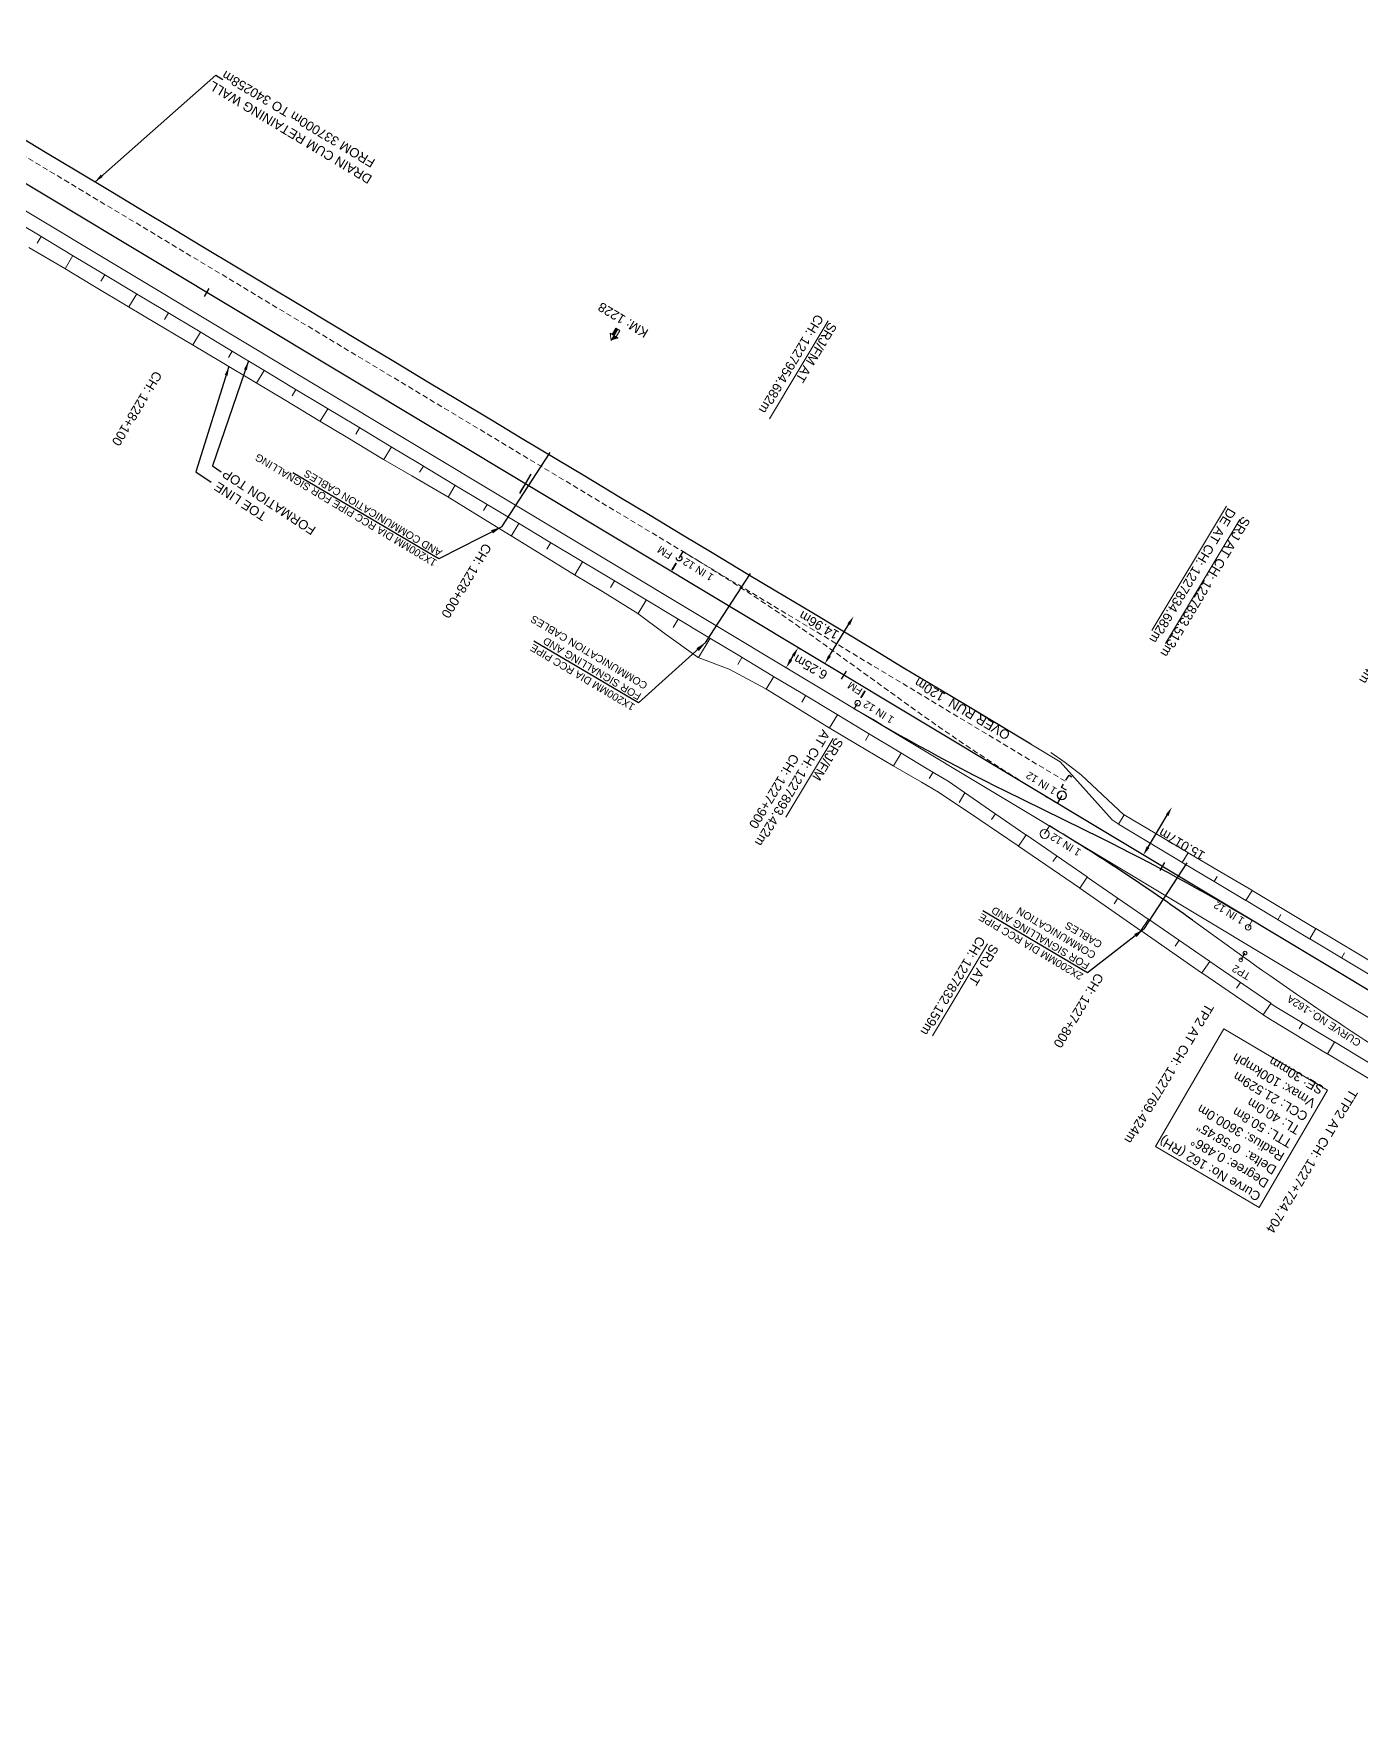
# Model space of a CAD drawing. Header units: metres. Extents: x 609381 to 616074, y 3398603 to 3402640.
# Drawn here: x 613589.8 to 613947, y 3399697.6 to 3400148.7 of the extents above; entities that cross this region are included whole.
import ezdxf
from ezdxf.enums import TextEntityAlignment as Align

# ---------------------------------------------------------------- set-up
doc = ezdxf.new("R2010")
doc.units = ezdxf.units.M
doc.header["$MEASUREMENT"] = 0
doc.linetypes.add('DASHED', pattern=[0.75, 0.5, -0.25])
doc.layers.get('Defpoints').update_dxf_attribs({"lineweight": 0})
for name, color, linetype, lineweight in [('C-ALIG-LABL-DG', 1, 'Continuous', 25), ('Cardinal_Leader', 10, 'Continuous', 0), ('DFC FUTURE LINE', 5, 'DASHED', 0), ('Km post', 1, 'Continuous', 13), ("NEW KHANNA CROSSING STN. SRJ's", 10, 'Continuous', 0), ('Proposed Curve_Details', 10, 'Continuous', 0), ('PROPOSED DFCC TOE LINE', 239, 'Continuous', 0), ('PROPOSED DRAIN CUM RETAINING WALL', 144, 'Continuous', 30), ('PROPOSED FORMATION LINE - PLAN', 187, 'Continuous', 0)]:
    doc.layers.add(name, color=color, linetype=linetype, lineweight=lineweight)
for name, color, linetype in [('DFCC LINE', 1, 'Continuous'), ('Dimension', 10, 'Continuous'), ('NEW KHANNA LOOP LINES', 1, 'Continuous'), ('Signalling cable pipes', 234, 'Continuous')]:
    doc.layers.add(name, color=color, linetype=linetype)
doc.styles.add('Arial', font='arial.ttf')
doc.styles.get("Standard").update_dxf_attribs({"font": 'arial.ttf'})
doc.styles.add('Style-Arial', font='arial.ttf')
doc.dimstyles.new('ISO-25', dxfattribs={"dimtxt": 2.5, "dimasz": 2.5, "dimexe": 1.25, "dimexo": 0.625, "dimtad": 1, "dimtxsty": 'Standard', "dimcen": 2.5, "dimadec": 0, "dimazin": 0, "dimtfac": 1, "dimtmove": 0, "dimatfit": 3, "dimfxl": 1, "dimarcsym": 0})
doc.dimstyles.get("Standard").update_dxf_attribs({"dimtxt": 2.5, "dimasz": 2.5, "dimexe": 0.18, "dimexo": 0.0625, "dimgap": 0.09, "dimtad": 0, "dimtih": 1, "dimtoh": 1, "dimdec": 3, "dimzin": 0, "dimdsep": 46, "dimtxsty": 'Standard', "dimcen": 0.09, "dimadec": 0, "dimazin": 0, "dimtfac": 1, "dimtdec": 3, "dimtofl": 0, "dimtmove": 0, "dimatfit": 3, "dimfxl": 1, "dimtolj": 1, "dimtzin": 0, "dimarcsym": 0})

# ---------------------------------------------------------------- blocks, each defined once
blk = doc.blocks.new('*D85')
at = {"layer": 'Defpoints', "color": 0, "transparency": 16777216}
for p in [(613896.2, 3399940.59), (613896.2, 3399940.59), (613888.5, 3399927.7)]:
    blk.add_point(p, dxfattribs=at)
at = {"layer": 'Dimension', "color": 0, "lineweight": -2, "transparency": 16777216}
blk.add_line((613889.78, 3399929.84), (613894.92, 3399938.44), dxfattribs=at)
at = {"layer": 'Dimension', "color": 0, "transparency": 16777216}
for points in [[(613894.56, 3399938.66), (613895.28, 3399938.23), (613896.2, 3399940.59)], [(613889.42, 3399930.06), (613890.14, 3399929.63), (613888.5, 3399927.7)]]:
    blk.add_solid(points, dxfattribs=at)
at = {"layer": 'Dimension', "color": 0, "lineweight": 0, "transparency": 16777216, "insert": (613898.88, 3399930.63), "char_height": 2.5, "attachment_point": 5, "rotation": 150, "style": 'Style-Arial'}
blk.add_mtext('\\A1;15.017m', dxfattribs=at)
blk = doc.blocks.new('TerminatorOpen_0.5')
at = {"color": 0, "linetype": 'ByBlock', "lineweight": -2}
for q in [(-1, 0.25), (-1, 0), (-1, -0.25)]:
    blk.add_line((0, 0), q, dxfattribs=at)
blk = doc.blocks.new('*D86')
at = {"layer": 'Defpoints', "color": 0, "transparency": 16777216}
for p in [(613810.53, 3399991.96), (613810.53, 3399991.96), (613802.76, 3399979.17)]:
    blk.add_point(p, dxfattribs=at)
at = {"layer": 'Dimension', "color": 0, "lineweight": -2, "transparency": 16777216}
blk.add_line((613804.06, 3399981.31), (613809.23, 3399989.82), dxfattribs=at)
at = {"layer": 'Dimension', "color": 0, "transparency": 16777216}
for points in [[(613808.87, 3399990.04), (613809.59, 3399989.6), (613810.53, 3399991.96)], [(613803.7, 3399981.52), (613804.42, 3399981.09), (613802.76, 3399979.17)]]:
    blk.add_solid(points, dxfattribs=at)
at = {"layer": 'Dimension', "color": 0, "lineweight": 0, "transparency": 16777216, "insert": (613801.2, 3399989.56), "char_height": 2.5, "attachment_point": 5, "rotation": 150, "style": 'Style-Arial'}
blk.add_mtext('\\A1;14.96m', dxfattribs=at)
blk = doc.blocks.new('*D84')
at = {"layer": 'Defpoints', "color": 0, "transparency": 16777216}
for p in [(613795.58, 3399983.48), (613796.25, 3399983.08), (613793.03, 3399977.72)]:
    blk.add_point(p, dxfattribs=at)
at = {"layer": 'Dimension', "color": 0, "lineweight": -2, "transparency": 16777216}
for p, q in [((613793.65, 3399980.27), (613794.3, 3399981.34)), ((613796.14, 3399983.15), (613795.48, 3399983.54)), ((613792.93, 3399977.79), (613792.26, 3399978.19))]:
    blk.add_line(p, q, dxfattribs=at)
at = {"layer": 'Dimension', "color": 0, "transparency": 16777216}
for points in [[(613793.94, 3399981.55), (613794.65, 3399981.12), (613795.58, 3399983.48)], [(613793.3, 3399980.48), (613794.01, 3399980.05), (613792.37, 3399978.12)]]:
    blk.add_solid(points, dxfattribs=at)
at = {"layer": 'Dimension', "color": 0, "lineweight": 0, "transparency": 16777216, "insert": (613798.97, 3399978.29), "char_height": 2.5, "attachment_point": 5, "rotation": 150, "style": 'Style-Arial'}
blk.add_mtext('\\A1;6.25m', dxfattribs=at)
blk = doc.blocks.new('Tick Hor')
blk.add_lwpolyline([(-0.5, 0), (0.5, 0)])
blk = doc.blocks.new('KM Post')
at = {"layer": 'Km post', "lineweight": 13}
h = blk.add_hatch(color=256, dxfattribs=at)
h.paths.add_polyline_path([(0, -8.9), (1.6, -8.9), (1.6, -3.8), (0, -3.8)])
h.paths.add_polyline_path([(0, -3.8), (0, 0), (-3.4, -3.8)])
for p, q in [((0, -8.9), (0, 0)), ((3.1, -3.8), (0, 0)), ((3.1, -3.8), (-3.4, -3.8))]:
    blk.add_line(p, q, dxfattribs=at)
blk.add_lwpolyline([(1.6, -3.8), (1.6, -8.9), (-1.6, -8.9), (-1.6, -3.8)], dxfattribs=at)

msp = doc.modelspace()

# ---------------------------------------------------------------- linework, layer by layer
at = {"layer": 'C-ALIG-LABL-DG', "color": 1, "linetype": 'Continuous', "lineweight": 25}
msp.add_line((613722.119, 3400027.5866), (613720.8322, 3400025.4432), dxfattribs=at)
at = {"layer": 'Cardinal_Leader', "linetype": 'Continuous', "lineweight": 13}
msp.add_line((613915.8764, 3399901.3427), (613914.7847, 3399899.5242), dxfattribs=at)
for centre in [(613914.7847, 3399899.5242), (613915.8764, 3399901.3427)]:
    msp.add_circle(centre, 0.5, dxfattribs=at)
at = {"layer": 'DFC FUTURE LINE', "lineweight": 0, "ltscale": 3, "flags": 128}
msp.add_lwpolyline([(613867.5212, 3399947.5817), (612939.9667, 3400504.4552)], dxfattribs=at)
at = {"layer": 'DFCC LINE', "lineweight": 30, "flags": 128}
msp.add_lwpolyline([(614282.4954, 3399697.6189), (614045.6328, 3399834.3714), (614041.3027, 3399836.8715), (614036.9731, 3399839.3724), (614032.6444, 3399841.8747), (614028.3169, 3399844.3794), (614023.9912, 3399846.887), (614019.6677, 3399849.3984), (614015.3468, 3399851.9143), (614011.0289, 3399854.4354, -0.00149498), (613992.4781, 3399865.3582), (613988.1787, 3399867.9109), (613983.8825, 3399870.4687), (613979.589, 3399873.0311), (613975.2977, 3399875.5971), (613971.0082, 3399878.1662), (613966.72, 3399880.7374), (613962.4328, 3399883.3102), (613958.1459, 3399885.8837), (611491.7053, 3401366.6543)], format="xyb", dxfattribs=at)
msp.add_lwpolyline([(613958.1453, 3399885.8841), (611491.7061, 3401366.6538)], dxfattribs=at)
at = {"layer": 'DFCC LINE', "flags": 128}
for points in [[(613917.8235, 3399910.0808, 0.02078913), (613877.3195, 3399932.162), (613851.2229, 3399945.0119, -0.02078789), (613810.7213, 3399967.0917, -0.02078789)], [(613901.7717, 3399910.1919, 0.02078836), (613863.2428, 3399935.5595)]]:
    msp.add_lwpolyline(points, format="xyb", dxfattribs=at)
at = {"layer": "NEW KHANNA CROSSING STN. SRJ's", "color": 5, "linetype": 'Continuous', "lineweight": 13, "flags": 128}
for points in [[(613803.7132, 3400071.4435), (613787.8735, 3400045.0601)], [(613910.9118, 3400021.5518), (613890.8351, 3399988.1111)], [(613914.5215, 3400018.0354), (613894.4448, 3399984.5947)]]:
    msp.add_lwpolyline(points, dxfattribs=at)
at = {"layer": "NEW KHANNA CROSSING STN. SRJ's", "color": 5, "linetype": 'Continuous', "lineweight": 18, "const_width": 0.5, "flags": 128}
msp.add_lwpolyline([(613762.7976, 3400006.2823), (613761.649, 3400004.3691)], dxfattribs=at)
at = {"layer": "NEW KHANNA CROSSING STN. SRJ's", "color": 1, "linetype": 'Continuous', "lineweight": 18, "const_width": 0.5, "flags": 128}
msp.add_lwpolyline([(613813.626, 3399971.9068), (613812.4774, 3399969.9936)], dxfattribs=at)
at = {"layer": "NEW KHANNA CROSSING STN. SRJ's", "color": 10, "linetype": 'Continuous', "lineweight": 18, "elevation": 18.4048, "flags": 128}
for points in [[(613811.622, 3399968.592), (613810.7213, 3399967.0917)], [(613861.9559, 3399933.4161), (613863.2428, 3399935.5595)]]:
    msp.add_lwpolyline(points, dxfattribs=at)
at = {"layer": "NEW KHANNA CROSSING STN. SRJ's", "color": 10, "linetype": 'Continuous', "lineweight": 13, "flags": 128}
for points in [[(613805.0092, 3399959.0806), (613792.3075, 3399937.9241)], [(613861.9559, 3399933.4161), (613863.2428, 3399935.5595)], [(613846.5997, 3399903.8251), (613831.7351, 3399879.0659)]]:
    msp.add_lwpolyline(points, dxfattribs=at)
at = {"layer": "NEW KHANNA CROSSING STN. SRJ's", "color": 10, "linetype": 'Continuous', "lineweight": 18, "flags": 128}
msp.add_lwpolyline([(613916.742, 3399908.2793), (613917.8235, 3399910.0808)], dxfattribs=at)
at = {"layer": "NEW KHANNA CROSSING STN. SRJ's", "color": 10, "linetype": 'Continuous', "lineweight": 20}
for centre in [(613811.622, 3399968.592, 18.4048), (613916.742, 3399908.2793)]:
    msp.add_circle(centre, 0.75, dxfattribs=at)
at = {"layer": "NEW KHANNA CROSSING STN. SRJ's", "color": 10, "linetype": 'Continuous', "lineweight": 13}
msp.add_circle((613861.9559, 3399933.4161), 1.2, dxfattribs=at)
at = {"layer": 'NEW KHANNA LOOP LINES', "color": 5, "linetype": 'DASHED', "lineweight": 25, "ltscale": 5, "flags": 128}
for points in [[(613763.5945, 3400007.6095), (613764.6388, 3400009.349)], [(613867.8159, 3399945.1583), (613866.5299, 3399945.9304), (613868.5126, 3399949.2329), (613869.7986, 3399948.4608)]]:
    msp.add_lwpolyline(points, dxfattribs=at)
at = {"layer": 'NEW KHANNA LOOP LINES', "color": 5, "linetype": 'Continuous', "lineweight": 25, "flags": 128}
msp.add_lwpolyline([(613866.5915, 3399943.7659), (613865.3047, 3399941.6226)], dxfattribs=at)
at = {"layer": 'NEW KHANNA LOOP LINES', "linetype": 'Continuous', "lineweight": 0}
for points in [[(613901.7717, 3399910.1919, 0.02078836), (613863.2428, 3399935.5595)], [(613974.3384, 3399861.5825, -0.02078826), (613915.3303, 3399900.4336)]]:
    msp.add_lwpolyline(points, format="xyb", dxfattribs=at)
msp.add_lwpolyline([(613915.3303, 3399900.4336), (613901.7717, 3399910.1919)], dxfattribs=at)
at = {"layer": 'NEW KHANNA LOOP LINES', "color": 5, "linetype": 'DASHED', "lineweight": 25, "ltscale": 5}
msp.add_circle((613763.5945, 3400007.6095), 0.75, dxfattribs=at)
at = {"layer": 'NEW KHANNA LOOP LINES', "color": 5, "linetype": 'Continuous', "lineweight": 25}
msp.add_circle((613866.5915, 3399943.7659), 1.2, dxfattribs=at)
at = {"layer": 'Proposed Curve_Details'}
msp.add_lwpolyline([(613938.1275, 3399864.5234), (613919.6601, 3399832.8793), (613891.7585, 3399849.3078), (613910.2258, 3399880.9519)], close=True, dxfattribs=at)
at = {"layer": 'PROPOSED DFCC TOE LINE', "linetype": 'Continuous', "lineweight": 0, "flags": 128}
for points in [[(613591.8482, 3400094.1331), (613590.7675, 3400092.3329)], [(613600.4218, 3400088.9858), (613598.2833, 3400085.4238)], [(613608.9953, 3400083.8386), (613607.9356, 3400082.0735)], [(613617.5689, 3400078.6913), (613615.4666, 3400075.1897)], [(613626.1424, 3400073.544), (613625.1025, 3400071.8118)], [(613634.7159, 3400068.3967), (613632.6594, 3400064.9713)], [(613643.2895, 3400063.2495), (613642.2694, 3400061.5505)], [(613651.863, 3400058.1022), (613649.8276, 3400054.712)], [(613660.4365, 3400052.9549), (613659.4182, 3400051.2588)], [(613669.0101, 3400047.8076), (613666.9798, 3400044.4259)], [(613677.5836, 3400042.6604), (613676.5686, 3400040.9697)], [(613686.1572, 3400037.5131), (613684.1214, 3400034.1223)], [(613694.7307, 3400032.3658), (613693.738, 3400030.7122)], [(613703.3042, 3400027.2185), (613701.3797, 3400024.0129)], [(613711.8778, 3400022.0713), (613710.8874, 3400020.4217)], [(613720.4513, 3400016.924), (613718.4063, 3400013.5177)], [(613729.0249, 3400011.7767), (613727.978, 3400010.033)], [(613737.5984, 3400006.6294), (613735.4694, 3400003.0833)], [(613746.1719, 3400001.4822), (613745.1153, 3399999.7221)], [(613754.7455, 3399996.3349), (613752.5486, 3399992.6757)], [(613763.319, 3399991.1876), (613761.957, 3399988.919)], [(613771.8926, 3399986.0404), (613768.7871, 3399980.8677)], [(613780.4661, 3399980.8931), (613779.3401, 3399979.0175)], [(613789.0396, 3399975.7458), (613787.0207, 3399972.3829)], [(613797.6132, 3399970.5985), (613796.5782, 3399968.8747)], [(613806.1867, 3399965.4513), (613804.0682, 3399961.9225)], [(613814.7603, 3399960.304), (613813.7106, 3399958.5556)], [(613823.3338, 3399955.1567), (613821.2558, 3399951.6955)], [(613831.9073, 3399950.0094), (613830.9083, 3399948.3453)], [(613840.4922, 3399944.4586), (613838.9086, 3399941.8209)], [(613848.7197, 3399938.8007), (613847.6719, 3399937.277)], [(613881.8525, 3399936.0617), (613883.3271, 3399938.5178)], [(613856.9595, 3399933.1345), (613854.9047, 3399930.1465)], [(613890.4261, 3399930.9144), (613891.1802, 3399932.1706)], [(613865.1992, 3399927.4682), (613864.1801, 3399925.9862)], [(613898.9996, 3399925.7671), (613900.5424, 3399928.3369)], [(613873.439, 3399921.8019), (613871.4167, 3399918.8612)], [(613907.5731, 3399920.6199), (613908.3708, 3399921.9484)], [(613907.5731, 3399920.6199), (613908.3708, 3399921.9484)], [(613916.1467, 3399915.4726), (613917.7939, 3399918.2162)], [(613881.6787, 3399916.1356), (613880.6471, 3399914.6356)], [(613889.9184, 3399910.4694), (613887.8144, 3399907.4098)], [(613924.7202, 3399910.3253), (613925.5482, 3399911.7045)], [(613898.1582, 3399904.8031), (613897.0984, 3399903.262)], [(613933.2938, 3399905.178), (613934.9588, 3399907.9514)], [(613941.8673, 3399900.0308), (613942.7048, 3399901.4257)], [(613906.3979, 3399899.1368), (613904.2632, 3399896.0326)], [(613914.6377, 3399893.4705), (613913.5813, 3399891.9343)], [(613922.8774, 3399887.8042), (613920.7866, 3399884.7638)], [(613931.4047, 3399882.5852), (613930.4509, 3399880.9964)], [(613939.9783, 3399877.4379), (613938.0625, 3399874.2468)]]:
    msp.add_lwpolyline(points, dxfattribs=at)
at = {"layer": 'PROPOSED DFCC TOE LINE', "lineweight": 0, "flags": 128}
for points in [[(613833.3971, 3399944.6423), (613828.7649, 3399947.3501), (613821.1714, 3399951.7444), (613811.5223, 3399957.4847), (613803.9843, 3399961.9724), (613794.3408, 3399967.8885), (613786.9375, 3399972.434), (613777.0539, 3399977.7682), (613768.6942, 3399980.9025), (613759.5174, 3399987.4152), (613752.4703, 3399992.7348), (613742.9254, 3399998.6663), (613735.3855, 3400003.1331), (613725.7918, 3400008.984), (613718.3231, 3400013.5687), (613708.6013, 3400019.5722), (613701.2965, 3400024.064), (613691.6254, 3400029.7127), (613684.0373, 3400034.1717), (613674.4234, 3400039.9595), (613666.8961, 3400044.4761), (613657.2678, 3400050.2404), (613649.744, 3400054.7622), (613640.1377, 3400060.5175), (613632.5756, 3400065.0212), (613622.9487, 3400070.7415), (613615.3828, 3400075.2396), (613605.743, 3400080.9834), (613598.1994, 3400085.4737), (613588.5532, 3400091.2063)], [(613863.6399, 3399955.3373), (613867.4507, 3399952.5857), (613871.7889, 3399949.3071), (613883.2432, 3399938.5677), (613883.3236, 3399938.5198), (613900.4576, 3399928.3853), (613900.5469, 3399928.3343), (613909.1285, 3399923.3003), (613917.7101, 3399918.2663), (613917.7978, 3399918.2138), (613934.8749, 3399908.0013), (613934.9521, 3399907.9554), (613952.0419, 3399897.7399)], [(613922.7459, 3399883.4758), (613920.7801, 3399884.7683), (613920.7059, 3399884.8187), (613904.267, 3399896.03), (613904.1828, 3399896.0878), (613887.8187, 3399907.4068), (613887.7345, 3399907.4657), (613871.4134, 3399918.8635), (613871.3367, 3399918.917), (613854.9013, 3399930.1489), (613854.824, 3399930.2013), (613844.2737, 3399937.3446), (613833.3971, 3399944.6423)], [(614047.191, 3399826.8611), (614045.0024, 3399828.1743), (614028.8628, 3399821.1972), (614012.4206, 3399830.6338), (614007.1362, 3399833.7275), (614007.065, 3399833.7694), (614000.9074, 3399837.4015), (613990.1552, 3399844.3822), (613990.0889, 3399844.4292), (613982.923, 3399849.3616), (613972.8126, 3399854.407), (613972.7373, 3399854.4447), (613970.9443, 3399855.3429), (613959.2054, 3399861.7174), (613955.24, 3399864.0134), (613955.1619, 3399864.0587), (613947.7086, 3399868.4803), (613938.0561, 3399874.2506), (613937.9788, 3399874.297), (613922.7459, 3399883.4758)]]:
    msp.add_lwpolyline(points, dxfattribs=at)
at = {"layer": 'PROPOSED DRAIN CUM RETAINING WALL', "flags": 128}
msp.add_lwpolyline([(613858.2652, 3399957.5428), (613841.0656, 3399967.8387), (613833.5447, 3399972.354), (613823.9189, 3399978.133), (613816.3976, 3399982.6486), (613806.6983, 3399988.4717), (613799.2505, 3399992.9431), (613789.6315, 3399998.7181), (613782.1034, 3400003.2377), (613772.484, 3400009.0129), (613764.9564, 3400013.5322), (613755.3228, 3400019.3159), (613747.8093, 3400023.8268), (613738.1754, 3400029.6106), (613730.6622, 3400034.1213), (613720.8667, 3400040.0022), (613713.5151, 3400044.4158), (613703.9135, 3400050.1804), (613696.3681, 3400054.7104), (613686.7471, 3400060.4865), (613679.221, 3400065.0049), (613669.5999, 3400070.7811), (613662.0739, 3400075.2995), (613652.4729, 3400081.0636), (613644.9268, 3400085.594), (613635.3261, 3400091.358), (613627.7797, 3400095.8886), (613618.1592, 3400101.6645), (613610.6327, 3400106.1831), (613601.0124, 3400111.9588), (613593.4856, 3400116.4777), (613583.866, 3400122.253)], dxfattribs=at)
at = {"layer": 'PROPOSED FORMATION LINE - PLAN', "lineweight": 0, "flags": 128}
for points in [[(613847.8555, 3399963.7551), (613841.0656, 3399967.8387), (613833.5447, 3399972.354), (613823.9189, 3399978.133), (613816.3976, 3399982.6486), (613806.6983, 3399988.4717), (613799.2505, 3399992.9431), (613789.6315, 3399998.7181), (613782.1034, 3400003.2377), (613772.484, 3400009.0129), (613764.9564, 3400013.5322), (613755.3228, 3400019.3159), (613747.8093, 3400023.8268), (613738.1754, 3400029.6106), (613730.6622, 3400034.1213), (613720.8667, 3400040.0022), (613713.5151, 3400044.4158), (613703.9135, 3400050.1804), (613696.3681, 3400054.7104), (613686.7471, 3400060.4865), (613679.221, 3400065.0049), (613669.5999, 3400070.7811), (613662.0739, 3400075.2995), (613652.4729, 3400081.0636), (613644.9268, 3400085.594), (613635.3261, 3400091.358), (613627.7797, 3400095.8886), (613618.1592, 3400101.6645), (613610.6327, 3400106.1831), (613601.0124, 3400111.9588), (613593.4856, 3400116.4777), (613583.866, 3400122.253)], [(613835.9483, 3399947.5834), (613830.7711, 3399950.6916), (613823.2501, 3399955.2069), (613813.6243, 3399960.986), (613806.1031, 3399965.5015), (613796.4037, 3399971.3246), (613788.956, 3399975.796), (613779.3369, 3399981.571), (613771.8089, 3399986.0906), (613762.1894, 3399991.8658), (613754.6618, 3399996.3851), (613745.0282, 3400002.1688), (613737.5147, 3400006.6797), (613727.8808, 3400012.4636), (613720.3677, 3400016.9742), (613710.5722, 3400022.8551), (613703.2206, 3400027.2688), (613693.6189, 3400033.0333), (613686.0735, 3400037.5633), (613676.4526, 3400043.3394), (613668.9264, 3400047.8579), (613659.3053, 3400053.6341), (613651.7793, 3400058.1524), (613642.1783, 3400063.9166), (613634.6323, 3400068.447), (613625.0316, 3400074.2109), (613617.4852, 3400078.7415), (613607.8646, 3400084.5174), (613600.3381, 3400089.0361), (613590.7178, 3400094.8117), (613583.191, 3400099.3306)], [(613950.3572, 3399894.9337), (613933.2871, 3399905.1821), (613933.2101, 3399905.2283), (613916.1506, 3399915.4702), (613916.063, 3399915.5228), (613907.5731, 3399920.6199), (613899.004, 3399925.7645), (613898.9159, 3399925.8174), (613881.8491, 3399936.0638), (613881.7689, 3399936.1119), (613880.0895, 3399937.1713), (613866.1536, 3399952.8206), (613858.2652, 3399957.5427)], [(613924.0176, 3399887.0202), (613922.8709, 3399887.8087), (613922.797, 3399887.8595), (613906.4017, 3399899.1342), (613906.3175, 3399899.1921), (613889.9227, 3399910.4664), (613889.838, 3399910.5246), (613873.4356, 3399921.8042), (613873.3586, 3399921.8572), (613856.956, 3399933.1368), (613856.8791, 3399933.1898), (613847.129, 3399939.8946), (613835.9483, 3399947.5834)], [(613949.6135, 3399871.6532), (613939.9719, 3399877.4417), (613939.8946, 3399877.4881), (613924.0176, 3399887.0202)]]:
    msp.add_lwpolyline(points, dxfattribs=at)
at = {"layer": 'Signalling cable pipes', "lineweight": 30}
for points in [[(613715.8763, 3400016.0498), (613728.8987, 3400036.0201)], [(613770.7731, 3399984.9823), (613782.8049, 3400003.4335)], [(613888.7365, 3399907.8971), (613900.3232, 3399925.6658)]]:
    msp.add_lwpolyline(points, dxfattribs=at)

# ---------------------------------------------------------------- block references
at = {"layer": 'C-ALIG-LABL-DG', "color": 1, "linetype": 'Continuous', "lineweight": 25, "rotation": 239.0207664157784}
for p, xscale, yscale, zscale in [((613636.3836, 3400079.0593), 2.5, 2.5, 2.5), ((613722.119, 3400027.5866), 6.000000000000001, 6.000000000000001, 6.000000000000001), ((613807.8544, 3399976.1138), 2.5, 2.5, 2.5), ((613893.5898, 3399924.6411), 2.5, 2.5, 2.5)]:
    msp.add_blockref('Tick Hor', p, dxfattribs=dict(at, xscale=xscale, yscale=yscale, zscale=zscale))

# ---------------------------------------------------------------- texts
at = {"layer": 'C-ALIG-LABL-DG', "color": 1, "style": 'Arial'}
msp.add_text('TP2 AT CH: 1227769.424m', height=2.5, rotation=239.020766, dxfattribs=at).set_placement((613905.4558, 3399888.036))
at = {"layer": 'DFC FUTURE LINE', "lineweight": 30, "ltscale": 5, "insert": (613854.4564, 3399958.3461), "char_height": 2.5, "width": 39.954132, "attachment_point": 4, "rotation": 149.405887, "line_spacing_factor": 0.60036, "style": 'Style-Arial'}
msp.add_mtext('\\pxi-3,l4,t4;OVER RUN  120m ', dxfattribs=at)
at = {"layer": 'DFC FUTURE LINE', "lineweight": 30, "ltscale": 5, "insert": (613864.8804, 3399944.6735), "char_height": 2, "attachment_point": 4, "rotation": 148, "line_spacing_factor": 0.60036, "style": 'Style-Arial'}
msp.add_mtext('1 IN 12', dxfattribs=at)
at = {"layer": "NEW KHANNA CROSSING STN. SRJ's", "color": 5, "linetype": 'Continuous', "lineweight": 13, "char_height": 2.5, "attachment_point": 4, "rotation": 239.020762, "line_spacing_factor": 0.648, "style": 'Style-Arial'}
for s, insert, width in [('\\pxsm1;SRJ/FM AT \\PCH: 1227954.682m ', (613803.3088, 3400071.7327), 59.318393), ('\\pxsm1;DE AT CH: 1227834.682m ', (613912.4366, 3400020.6748), 51.435366), ('\\pxsm1;SRJ AT CH: 1227833.513m ', (613916.3373, 3400018.4233), 59.318393)]:
    msp.add_mtext(s, dxfattribs=dict(at, insert=insert, width=width))
at = {"layer": "NEW KHANNA CROSSING STN. SRJ's", "color": 5, "linetype": 'Continuous', "lineweight": 13, "insert": (613761.4296, 3400008.0494), "char_height": 2, "attachment_point": 4, "rotation": 148, "line_spacing_factor": 0.60036, "style": 'Style-Arial'}
msp.add_mtext('FM', dxfattribs=at)
at = {"layer": "NEW KHANNA CROSSING STN. SRJ's", "linetype": 'Continuous', "lineweight": 13, "char_height": 2.5, "attachment_point": 4, "rotation": 239.020762, "line_spacing_factor": 0.648, "style": 'Style-Arial'}
for s, insert, width in [('\\pxsm1;OUTER MOST POINT\\PAT CH: 1227772.253m \\P{\\C7;AT IR CH:336895.804m}', (613970.2894, 3400003.9013), 96.534974), ('\\pxsm1;SRJ/FM \\PAT CH: 1227893.422m', (613805.034, 3399959.9773), 47.160061), ('\\pxsm1;SRJ AT \\PCH: 1227832.159m ', (613846.8455, 3399904.4401), 33.347826)]:
    msp.add_mtext(s, dxfattribs=dict(at, insert=insert, width=width))
at = {"layer": "NEW KHANNA CROSSING STN. SRJ's", "color": 1, "linetype": 'Continuous', "lineweight": 13, "insert": (613812.6172, 3399971.5209), "char_height": 2, "attachment_point": 4, "rotation": 148, "line_spacing_factor": 0.60036, "style": 'Style-Arial'}
msp.add_mtext('FM', dxfattribs=at)
at = {"layer": "NEW KHANNA CROSSING STN. SRJ's", "linetype": 'Continuous', "lineweight": 13, "char_height": 2, "attachment_point": 4, "rotation": 148, "line_spacing_factor": 0.60036, "style": 'Style-Arial'}
for insert in [(613821.084, 3399963.804), (613871.4215, 3399928.1248), (613915.4017, 3399909.7618)]:
    msp.add_mtext('1 IN 12', dxfattribs=dict(at, insert=insert))
at = {"layer": 'NEW KHANNA LOOP LINES', "linetype": 'Continuous', "lineweight": 0, "style": 'Arial'}
msp.add_text('TP2', height=2, rotation=149.137675, dxfattribs=at).set_placement((613917.5713, 3399895.6951, 18.4048))
at = {"layer": 'NEW KHANNA LOOP LINES', "color": 5, "linetype": 'DASHED', "lineweight": 25, "ltscale": 5, "insert": (613772.5594, 3400002.1273), "char_height": 2, "attachment_point": 4, "rotation": 148, "line_spacing_factor": 0.60036, "style": 'Style-Arial'}
msp.add_mtext('1 IN 12', dxfattribs=at)
at = {"layer": 'Proposed Curve_Details', "color": 1, "style": 'Arial'}
msp.add_text('CURVE NO.-162A', height=2, rotation=147.162868, dxfattribs=at).set_placement((613947.3237, 3399877.7283))
at = {"layer": 'Proposed Curve_Details', "color": 1, "lineweight": 0, "insert": (613937.3299, 3399865.3579), "char_height": 2.5, "attachment_point": 7, "rotation": 149.510399, "line_spacing_factor": 0.84, "style": 'Style-Arial'}
msp.add_mtext('\\pxsm1;Curve No: 162 (RH)\\PDegree: 0.486%%D\\PDelta:  0%%D58\'45"\\PRadius: 3600.0m\\PTTL: 50.8m\\PTL: 40.0m\\PCCL: 21.529m\\PVmax: 100kmph\\PSE: 30mm', dxfattribs=at)
at = {"layer": 'PROPOSED DFCC TOE LINE', "lineweight": 0}
msp.add_text('TOE LINE', height=2.5, rotation=146.744466, dxfattribs=at).set_placement((613639.5146, 3400028.2559), align=Align.RIGHT)
at = {"layer": 'PROPOSED DRAIN CUM RETAINING WALL', "insert": (613635.8218, 3400134.4765), "char_height": 2.5, "width": 52.409419, "attachment_point": 3, "rotation": 149.137675, "style": 'Style-Arial'}
msp.add_mtext('\\pxqc;DRAIN CUM RETAINING WALL \\PFROM 337000m TO 340258m', dxfattribs=at)
at = {"layer": 'PROPOSED FORMATION LINE - PLAN', "lineweight": 0}
msp.add_text('FORMATION TOP', height=2.5, rotation=146.744466, dxfattribs=at).set_placement((613641.6889, 3400031.7079), align=Align.RIGHT)
at = {"layer": 'Signalling cable pipes', "linetype": 'Continuous', "lineweight": 13, "style": 'Style-Arial'}
for s, p in [('1X200MM DIA RCC PIPE FOR SIGNALLING ', (613698.547, 3400006.953)), ('AND COMMUNICATION CABLES', (613699.9925, 3400009.6178))]:
    msp.add_text(s, height=2, rotation=149.137675, dxfattribs=at).set_placement(p)
at = {"layer": 'Signalling cable pipes', "char_height": 2, "attachment_point": 1, "rotation": 149.137675, "style": 'Style-Arial'}
for s, insert, width in [('1X200MM DIA RCC PIPE FOR SIGNALLING AND COMMUNICATION CABLES', (613750.8413, 3399966.4347), 36.922736), ('2X200MM DIA RCC PIPE FOR SIGNALLING AND COMMUNICATION CABLES', (613871.5149, 3399893.9604), 35.889031)]:
    msp.add_mtext(s, dxfattribs=dict(at, insert=insert, width=width))

# ---------------------------------------------------------------- dimensions: what is measured, and where the dimension line sits
at = {"layer": 'Dimension', "color": 10, "lineweight": 0}
for base, p1, p2, angle, picture, middle in [((613810.5277, 3399991.9571), (613802.7609, 3399979.1718), (613810.5277, 3399991.9571), 58.722104, '*D86', (613801.1961, 3399989.561)), ((613795.5838, 3399983.4806), (613793.0334, 3399977.722), (613796.2493, 3399983.0811), 59.032376, '*D84', (613798.9707, 3399978.2928)), ((613896.2038, 3399940.5874), (613888.4963, 3399927.699), (613896.2038, 3399940.5874), 59.119609, '*D85', (613898.8813, 3399930.6278))]:
    dim = msp.add_linear_dim(base=base, p1=p1, p2=p2, angle=angle, dimstyle='Standard', override={"dimexe": 0.125, "dimexo": 0.125, "dimgap": 0.125, "dimtad": 1, "dimtih": 0, "dimtoh": 0, "dimzin": 11, "dimpost": 'm', "dimtxsty": 'Style-Arial', "dimsah": 1, "dimadec": 4, "dimazin": 3, "dimtmove": 2, "dimldrblk": 'TerminatorOpen_0.5', "dimfrac": 2, "dimtzin": 11}, dxfattribs=at)
    dim.commit()
    dim.dimension.update_dxf_attribs({"geometry": picture, "text_midpoint": middle, "dimtype": 129, "text_rotation": 150})

# ---------------------------------------------------------------- leaders
at = {"layer": 'PROPOSED DFCC TOE LINE', "lineweight": 0}
msp.add_leader([(613642.4116, 3400059.1657), (613633.4905, 3400030.784), (613637.5784, 3400028.0187)], dimstyle='ISO-25', override={"dimtxt": 3, "dimasz": 2.5, "dimgap": 0.625, "dimtad": 0, "dimdec": 3, "dimzin": 2, "dimtdec": 3}, dxfattribs=at)
at = {"layer": 'PROPOSED DRAIN CUM RETAINING WALL', "linetype": 'Continuous', "lineweight": 0, "ltscale": 5}
msp.add_leader([(613606.3045, 3400108.7816), (613638.8728, 3400137.4935), (613640.7976, 3400136.3432)], dimstyle='ISO-25', override={"dimtxt": 3, "dimtad": 0, "dimdec": 3, "dimzin": 2, "dimtdec": 3}, dxfattribs=at)
at = {"layer": 'PROPOSED FORMATION LINE - PLAN', "lineweight": 0}
msp.add_leader([(613647.6517, 3400060.6305), (613638, 3400032.428), (613640.337, 3400030.8338)], dimstyle='ISO-25', override={"dimtxt": 3, "dimasz": 2.5, "dimgap": 0.625, "dimtad": 0, "dimdec": 3, "dimzin": 2, "dimtdec": 3}, dxfattribs=at)
at = {"layer": 'Signalling cable pipes', "lineweight": 13}
for points in [[(613715.8763, 3400016.0498), (613698.8833, 3400007.371), (613659.567, 3400030.529)], [(613770.7731, 3399984.9823), (613752.6115, 3399968.6603), (613724.4921, 3399985.2231)], [(613888.7365, 3399907.8971), (613873.5081, 3399896.0734), (613845.2892, 3399912.6948)]]:
    msp.add_leader(points, dimstyle='Standard', override={"dimasz": 3, "dimgap": 0.25}, dxfattribs=at)

# ---------------------------------------------------------------- next in the draw order: texts
at = {"layer": 'C-ALIG-LABL-DG', "color": 1, "linetype": 'Continuous', "lineweight": 25, "char_height": 2.5, "style": 'Arial', "bg_fill": 3, "box_fill_scale": 1.04, "bg_fill_color": 256, "bg_fill_true_color": 13158600, "bg_fill_transparency": 0}
for s, insert, width, attachment_point, rotation in [('KM: 1228', (613754.2513, 3400066.731), 14.684959, 1, 149.020766), ('CH: 1228+100', (613623.464, 3400057.5397), 22.502814, 4, 239.020766), ('CH: 1228+000', (613712.1438, 3400011.2033), 22.502814, 4, 239.020766), ('CH: 1227+900', (613794.9347, 3399954.5942), 22.502814, 4, 239.020766), ('CH: 1227+800', (613876.9091, 3399895.6098), 22.502814, 4, 239.020766), ('TTP2 AT CH: 1227+724.704', (613922.4576, 3399826.3964), 44.550921, 6, 239.020766)]:
    msp.add_mtext(s, dxfattribs=dict(at, insert=insert, width=width, attachment_point=attachment_point, rotation=rotation))

# ---------------------------------------------------------------- next in the draw order: linework, layer by layer
at = {"layer": 'DFC FUTURE LINE', "lineweight": 0, "ltscale": 3, "flags": 128}
msp.add_lwpolyline([(613764.6388, 3400009.349, -0.02078913), (613803.1692, 3399983.9804), (613826.7789, 3399966.9883, 0.02078789), (613865.307, 3399941.6212, 0.02078789)], format="xyb", dxfattribs=at)
at = {"layer": 'NEW KHANNA LOOP LINES', "linetype": 'Continuous', "lineweight": 0}
msp.add_lwpolyline([(612933.5323, 3400493.7385), (613874.5298, 3399928.7942), (613977.0295, 3399867.2567)], dxfattribs=at)

# ---------------------------------------------------------------- next in the draw order: block references
at = {"layer": 'C-ALIG-LABL-DG', "color": 1, "linetype": 'Continuous', "lineweight": 25, "xscale": 0.3933041122191762, "yscale": 0.3933041122191762, "zscale": 0.3933041122191762, "rotation": 149.0207664173357}
msp.add_blockref('KM Post', (613745.2817, 3400066.1675), dxfattribs=at)

doc.saveas('drawing.dxf')
